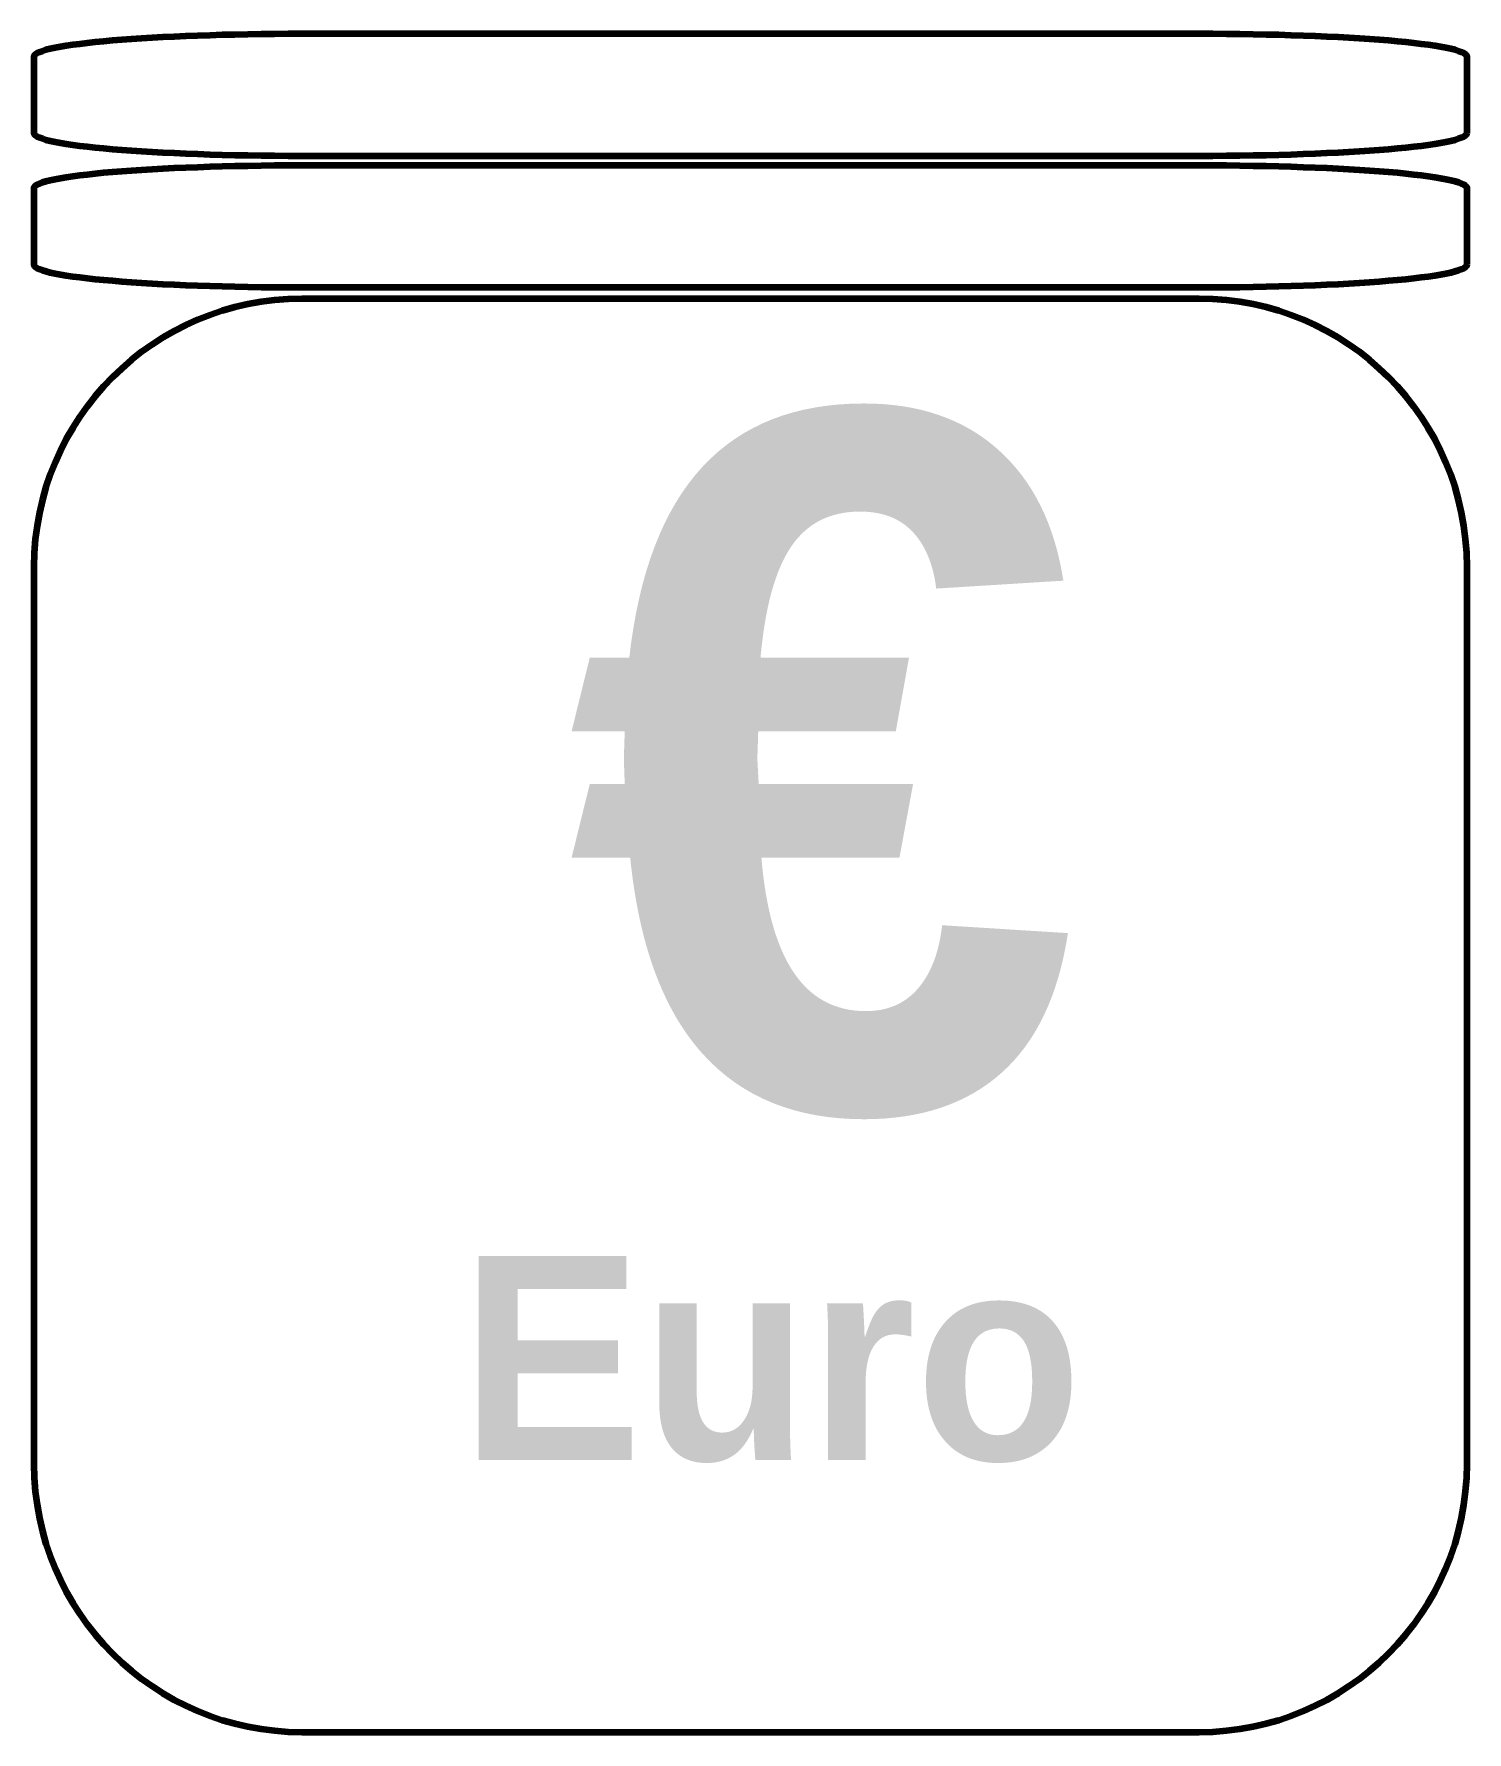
# Model space of a CAD drawing. Header units: inches. Extents: x -119 to 219, y -259 to 142.
import ezdxf

# ---------------------------------------------------------------- set-up
doc = ezdxf.new("R2010")
doc.units = ezdxf.units.IN
doc.header["$MEASUREMENT"] = 0
doc.layers.add('Layer 1', color=7, linetype='Continuous')

msp = doc.modelspace()

# ---------------------------------------------------------------- linework, layer by layer
at = {"layer": 'Layer 1', "color": 250, "lineweight": 140, "true_color": 0x231f20}
for points in [[(218.58, 118.24), (218.58, 115.28), (190.29, 112.87), (155.41, 112.87), (155.41, 112.87), (-56.2, 112.87), (-56.2, 112.87), (-91.09, 112.87), (-119.38, 115.28), (-119.38, 118.24), (-119.38, 118.24), (-119.38, 136.22), (-119.38, 136.22), (-119.38, 139.18), (-91.09, 141.59), (-56.2, 141.59), (-56.2, 141.59), (155.41, 141.59), (155.41, 141.59), (190.29, 141.59), (218.58, 139.18), (218.58, 136.22), (218.58, 136.22), (218.58, 118.24), (218.58, 118.24)], [(218.58, 87.22), (218.58, 84.25), (190.29, 81.85), (155.41, 81.85), (155.41, 81.85), (-56.2, 81.85), (-56.2, 81.85), (-91.09, 81.85), (-119.38, 84.25), (-119.38, 87.22), (-119.38, 87.22), (-119.38, 105.2), (-119.38, 105.2), (-119.38, 108.16), (-91.09, 110.56), (-56.2, 110.56), (-56.2, 110.56), (155.41, 110.56), (155.41, 110.56), (190.29, 110.56), (218.58, 108.16), (218.58, 105.2), (218.58, 105.2), (218.58, 87.22), (218.58, 87.22)], [(218.58, -195.63), (218.58, -230.52), (190.3, -258.81), (155.41, -258.81), (155.41, -258.81), (-56.2, -258.81), (-56.2, -258.81), (-91.09, -258.81), (-119.38, -230.52), (-119.38, -195.63), (-119.38, -195.63), (-119.38, 15.98), (-119.38, 15.98), (-119.38, 50.86), (-91.09, 79.15), (-56.2, 79.15), (-56.2, 79.15), (155.41, 79.15), (155.41, 79.15), (190.29, 79.15), (218.58, 50.86), (218.58, 15.98), (218.58, 15.98), (218.58, -195.63), (218.58, -195.63)]]:
    msp.add_open_spline(points, degree=3, knots=[0, 0, 0, 0, 1, 1, 1, 2, 2, 2, 3, 3, 3, 4, 4, 4, 5, 5, 5, 6, 6, 6, 7, 7, 7, 8, 8, 8, 8], dxfattribs=at)

# ---------------------------------------------------------------- texts
at = {"layer": 'Layer 1', "color": 250, "true_color": 0x231f20, "attachment_point": 7}
for s, insert, char_height in [('\\fMyriad Pro|b1|i0|c0|p34;\\W1;   \\H163.998;€', (-114.13, -114.31), 108.0899), ('\\fMyriad Pro|b1|i0|c0|p34;\\W1;Euro', (-18.85, -195.38), 48.144)]:
    msp.add_mtext(s, dxfattribs=dict(at, insert=insert, char_height=char_height))

doc.saveas('drawing.dxf')
